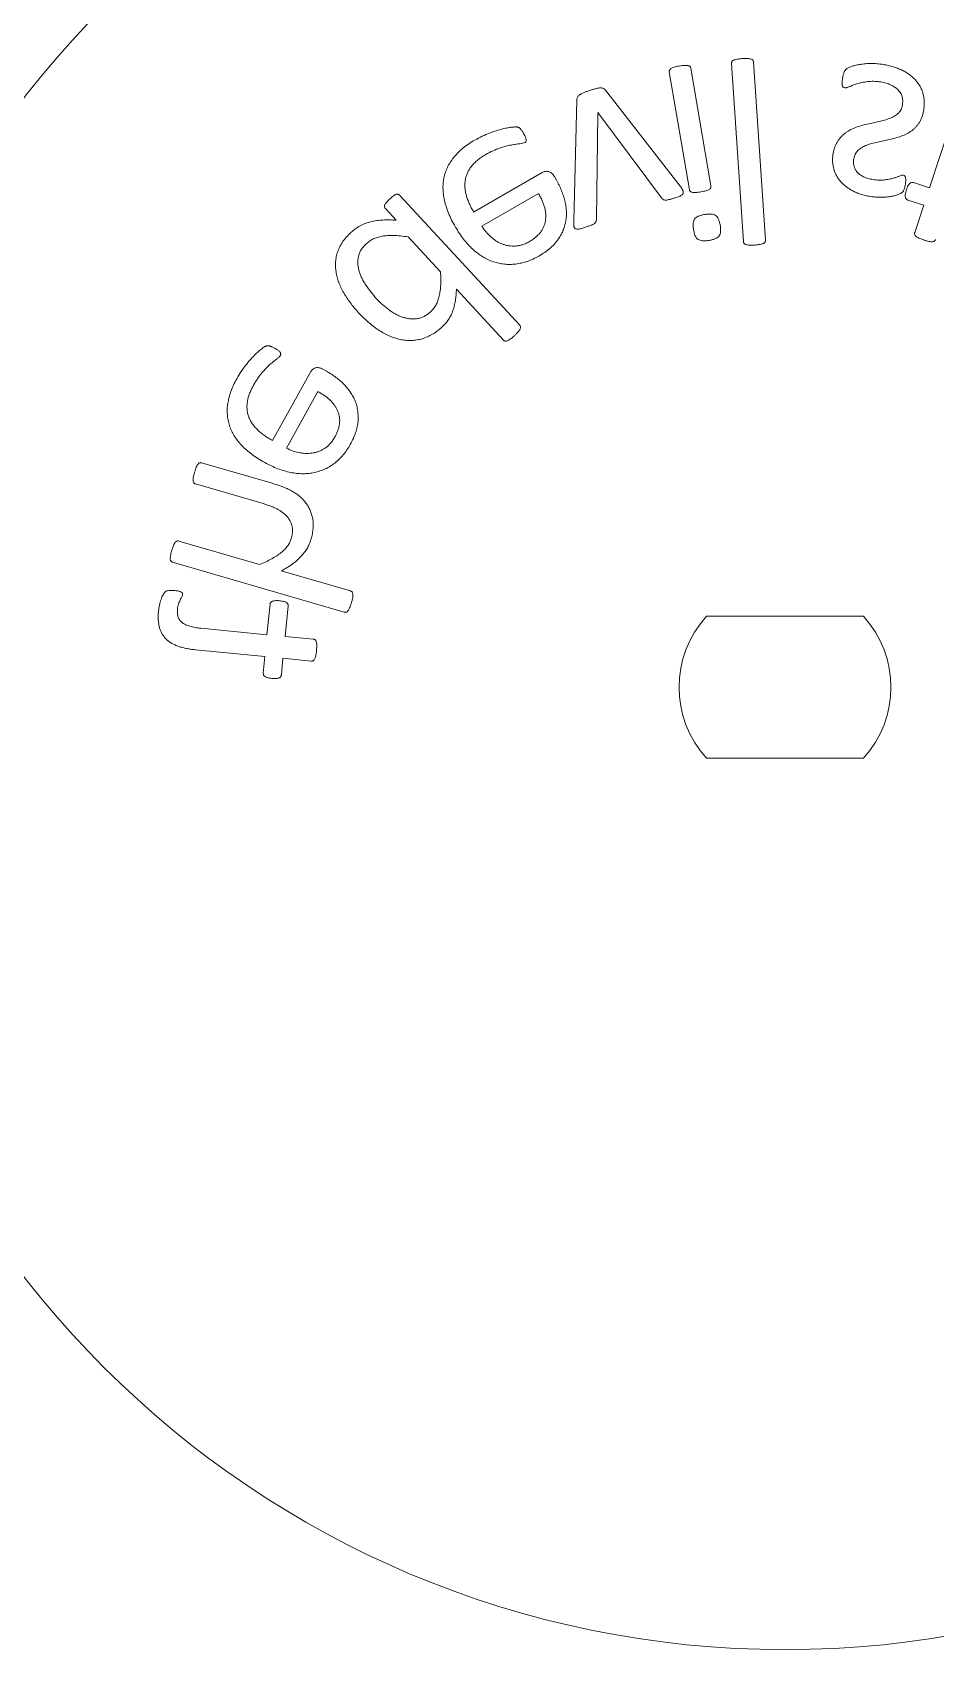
# Model space of a CAD drawing. Header units: inches. Extents: x 0 to 26.9, y 0 to 19.8.
# Drawn here: x 10.821 to 11.806, y 6.978 to 8.743 of the extents above; entities that cross this region are included whole.
import ezdxf

# ---------------------------------------------------------------- set-up
doc = ezdxf.new("R2010")
doc.units = ezdxf.units.IN
doc.header["$MEASUREMENT"] = 0

msp = doc.modelspace()

# ---------------------------------------------------------------- linework, layer by layer
at = {"color": 1, "linetype": 'Continuous', "lineweight": 15}
for p, q in [((11.5159, 8.6993), (11.5378, 8.5709)), ((11.5613, 8.575), (11.5394, 8.7034)), ((11.5838, 8.7086), (11.5968, 8.5143)), ((11.6208, 8.5159), (11.6078, 8.7102)), ((11.4151, 8.669), (11.4116, 8.5366)), ((11.5279, 8.5747), (11.4464, 8.6793)), ((11.4365, 8.5388), (11.438, 8.6532)), ((11.438, 8.6532), (11.438, 8.655)), ((11.438, 8.655), (11.4389, 8.6535)), ((11.4389, 8.6535), (11.5074, 8.5621)), ((11.8238, 8.6458), (11.7996, 8.5729)), ((11.3772, 8.5895), (11.3025, 8.5465)), ((11.3927, 8.5813), (11.3906, 8.5851)), ((11.7996, 8.5729), (11.7821, 8.5787)), ((11.3527, 8.4231), (11.2219, 8.5647)), ((11.3113, 8.5312), (11.3732, 8.5668)), ((11.776, 8.5596), (11.7933, 8.5539)), ((11.2062, 8.5503), (11.2179, 8.5376)), ((11.7933, 8.5539), (11.7835, 8.5242)), ((11.231, 8.5194), (11.2664, 8.4811)), ((11.2837, 8.4624), (11.335, 8.4068)), ((11.1245, 8.3719), (11.083, 8.2973)), ((11.1419, 8.3729), (11.1381, 8.375)), ((11.0984, 8.2888), (11.1327, 8.3506)), ((11.0826, 8.2506), (11.0058, 8.273)), ((10.9991, 8.2499), (11.0729, 8.2284)), ((11.0691, 8.1619), (10.981, 8.1875)), ((10.9742, 8.1644), (11.1614, 8.1099)), ((11.1681, 8.1331), (11.0926, 8.155)), ((11.0804, 8.1186), (11.0771, 8.0853)), ((11.0969, 8.0834), (11.1001, 8.1167)), ((11.0771, 8.0853), (11.0048, 8.0924)), ((11.1277, 8.0804), (11.0969, 8.0834)), ((10.999, 8.0689), (11.0748, 8.0616)), ((11.0748, 8.0616), (11.073, 8.0434)), ((11.0928, 8.0416), (11.0945, 8.0596)), ((11.0945, 8.0596), (11.1254, 8.0566))]:
    msp.add_line(p, q, dxfattribs=at)
at = {"color": 7, "linetype": 'Continuous', "lineweight": 15}
for p, q in [((11.5565, 8.1055), (11.7278, 8.1055)), ((11.5565, 7.9505), (11.7278, 7.9505))]:
    msp.add_line(p, q, dxfattribs=at)
msp.add_circle((11.6421, 8.028), 1.05, dxfattribs=at)
for start, end in [(137.856, 222.144), (317.856, 42.144)]:
    msp.add_arc((11.6421, 8.028), 0.1155, start, end, dxfattribs=at)
at = {"color": 1, "linetype": 'Continuous', "lineweight": 15}
for points, knots in [([(11.5268, 8.7058), (11.5258, 8.7056), (11.5239, 8.7052), (11.5213, 8.7046), (11.5193, 8.7039), (11.5178, 8.7031), (11.5167, 8.7023), (11.5161, 8.7014), (11.5158, 8.7004), (11.5159, 8.6997), (11.5159, 8.6993)], [0, 0, 0, 0, 0.227992, 0.413933, 0.565261, 0.684071, 0.778807, 0.851694, 0.922792, 1, 1, 1, 1]), ([(11.5394, 8.7034), (11.5393, 8.7037), (11.5392, 8.7044), (11.5386, 8.7053), (11.5376, 8.7059), (11.5363, 8.7063), (11.5347, 8.7066), (11.5325, 8.7065), (11.5299, 8.7063), (11.5279, 8.7059), (11.5268, 8.7058)], [0, 0, 0, 0, 0.076287, 0.145816, 0.222042, 0.313003, 0.430302, 0.5788, 0.767372, 1, 1, 1, 1]), ([(11.5954, 8.7139), (11.5944, 8.7138), (11.5924, 8.7136), (11.5898, 8.7132), (11.5877, 8.7128), (11.5861, 8.7122), (11.5849, 8.7115), (11.5842, 8.7106), (11.5838, 8.7097), (11.5838, 8.709), (11.5838, 8.7086)], [0, 0, 0, 0, 0.22723, 0.414412, 0.565251, 0.685811, 0.780527, 0.854417, 0.921777, 1, 1, 1, 1]), ([(11.6078, 8.7102), (11.6077, 8.7106), (11.6076, 8.7112), (11.6071, 8.7122), (11.6063, 8.7129), (11.605, 8.7134), (11.6034, 8.7139), (11.6012, 8.714), (11.5985, 8.714), (11.5965, 8.7139), (11.5954, 8.7139)], [0, 0, 0, 0, 0.0761587, 0.1443989, 0.2198276, 0.3099603, 0.4283895, 0.5749686, 0.765214, 1, 1, 1, 1]), ([(11.7492, 8.7075), (11.747, 8.7078), (11.7426, 8.7084), (11.736, 8.7086), (11.7299, 8.7084), (11.7244, 8.7077), (11.7196, 8.7068), (11.7155, 8.7057), (11.7122, 8.7045), (11.7097, 8.7033), (11.7078, 8.7017), (11.7065, 8.6993), (11.7055, 8.6963), (11.705, 8.6939), (11.7048, 8.6926)], [0, 0, 0, 0, 0.130322, 0.25572, 0.372858, 0.479527, 0.573779, 0.655437, 0.721579, 0.771601, 0.815054, 0.862956, 0.922171, 1, 1, 1, 1]), ([(11.7933, 8.6575), (11.7935, 8.6591), (11.7939, 8.6623), (11.794, 8.667), (11.7936, 8.6715), (11.7926, 8.6758), (11.7912, 8.6799), (11.7894, 8.6838), (11.787, 8.6873), (11.7843, 8.6907), (11.7811, 8.6938), (11.7776, 8.6966), (11.7737, 8.6992), (11.7694, 8.7014), (11.7648, 8.7035), (11.7598, 8.7051), (11.7547, 8.7065), (11.7511, 8.7072), (11.7492, 8.7075)], [0, 0, 0, 0, 0.065073, 0.127594, 0.187346, 0.24572, 0.303263, 0.359994, 0.416283, 0.473681, 0.532366, 0.592189, 0.653757, 0.718192, 0.785478, 0.854239, 0.926011, 1, 1, 1, 1]), ([(11.4464, 8.6793), (11.4461, 8.6797), (11.4454, 8.6804), (11.4442, 8.6814), (11.4427, 8.6819), (11.4408, 8.682), (11.4386, 8.6818), (11.4359, 8.6811), (11.4327, 8.6803), (11.4304, 8.6795), (11.4291, 8.6791)], [0, 0, 0, 0, 0.086313, 0.164069, 0.245772, 0.341116, 0.460845, 0.6052, 0.78437, 1, 1, 1, 1]), ([(11.7048, 8.6926), (11.7047, 8.6917), (11.7044, 8.6902), (11.7043, 8.688), (11.7043, 8.6862), (11.7045, 8.6848), (11.7048, 8.6837), (11.7055, 8.6828), (11.7063, 8.6823), (11.7069, 8.6822), (11.7072, 8.6821)], [0, 0, 0, 0, 0.218318, 0.398639, 0.54427, 0.662659, 0.75839, 0.841868, 0.920144, 1, 1, 1, 1]), ([(11.7072, 8.6821), (11.7075, 8.6821), (11.7082, 8.682), (11.7094, 8.6823), (11.7107, 8.6827), (11.713, 8.6835), (11.7162, 8.6849), (11.7208, 8.6864), (11.7261, 8.6879), (11.7311, 8.6887), (11.7354, 8.6891), (11.739, 8.6892), (11.7428, 8.6889), (11.7453, 8.6886), (11.7466, 8.6884)], [0, 0, 0, 0, 0.022231, 0.051292, 0.086442, 0.128843, 0.229313, 0.34792, 0.483754, 0.637637, 0.720552, 0.808786, 0.901236, 1, 1, 1, 1]), ([(11.7466, 8.6884), (11.7485, 8.688), (11.7522, 8.6873), (11.7572, 8.6854), (11.7616, 8.6831), (11.7652, 8.6802), (11.7681, 8.6768), (11.7699, 8.6727), (11.7707, 8.6681), (11.7703, 8.6649), (11.7701, 8.6632)], [0, 0, 0, 0, 0.14926, 0.286675, 0.412527, 0.530652, 0.642216, 0.753499, 0.870476, 1, 1, 1, 1]), ([(11.4291, 8.6791), (11.4278, 8.6787), (11.4255, 8.678), (11.4225, 8.6767), (11.42, 8.6755), (11.4182, 8.6744), (11.4167, 8.6732), (11.4158, 8.6719), (11.4152, 8.6705), (11.4152, 8.6695), (11.4151, 8.669)], [0, 0, 0, 0, 0.218642, 0.394836, 0.54009, 0.657635, 0.753972, 0.835488, 0.915474, 1, 1, 1, 1]), ([(11.7701, 8.6632), (11.77, 8.6623), (11.7696, 8.6606), (11.7687, 8.6583), (11.7674, 8.6562), (11.7653, 8.6538), (11.7619, 8.6512), (11.7572, 8.6489), (11.7518, 8.647), (11.746, 8.6455), (11.7398, 8.6443), (11.7334, 8.6429), (11.7269, 8.6413), (11.7206, 8.6394), (11.7144, 8.6369), (11.7097, 8.6342), (11.7063, 8.6315), (11.7038, 8.6293), (11.7017, 8.6267), (11.6996, 8.624), (11.6979, 8.6209), (11.6964, 8.6175), (11.6952, 8.6137), (11.6947, 8.611), (11.6944, 8.6096)], [0, 0, 0, 0, 0.026867, 0.051917, 0.075777, 0.099566, 0.148497, 0.201268, 0.257787, 0.318561, 0.382178, 0.447792, 0.514914, 0.581603, 0.647944, 0.712787, 0.745445, 0.777872, 0.811352, 0.845317, 0.880507, 0.917723, 0.957414, 1, 1, 1, 1]), ([(11.717, 8.6046), (11.7172, 8.6055), (11.7176, 8.6072), (11.7185, 8.6097), (11.7198, 8.6118), (11.722, 8.6142), (11.7253, 8.6168), (11.7301, 8.6192), (11.7355, 8.6211), (11.7415, 8.6225), (11.7478, 8.6239), (11.7543, 8.6252), (11.7608, 8.6268), (11.7672, 8.6286), (11.7734, 8.631), (11.7782, 8.6337), (11.7816, 8.6362), (11.784, 8.6384), (11.7862, 8.6409), (11.7882, 8.6435), (11.7899, 8.6465), (11.7914, 8.6499), (11.7925, 8.6535), (11.793, 8.6561), (11.7933, 8.6575)], [0, 0, 0, 0, 0.027704, 0.0531468, 0.0779238, 0.1016945, 0.1511829, 0.2042239, 0.2615709, 0.3236164, 0.3883648, 0.4546652, 0.5215027, 0.5889406, 0.6556028, 0.7203139, 0.752233, 0.7842568, 0.8170797, 0.8501983, 0.8845152, 0.9208435, 0.9592109, 1, 1, 1, 1]), ([(11.357, 8.6323), (11.3567, 8.6329), (11.3561, 8.6338), (11.3553, 8.6351), (11.3544, 8.6361), (11.3537, 8.6371), (11.3529, 8.6379), (11.3521, 8.6385), (11.3511, 8.6389), (11.3502, 8.6392), (11.3492, 8.6394), (11.348, 8.6393), (11.3465, 8.6393), (11.3437, 8.639), (11.3395, 8.6385), (11.3337, 8.6371), (11.327, 8.6352), (11.3196, 8.6326), (11.3117, 8.6293), (11.3065, 8.6265), (11.3038, 8.625)], [0, 0, 0, 0, 0.0307472, 0.055923, 0.0781928, 0.0985572, 0.1173522, 0.1342296, 0.1518353, 0.1704733, 0.1839133, 0.2032272, 0.2298073, 0.2628662, 0.3456418, 0.4465068, 0.5654172, 0.6996602, 0.8458683, 1, 1, 1, 1]), ([(11.3583, 8.6222), (11.3585, 8.6224), (11.359, 8.6228), (11.3596, 8.6236), (11.3599, 8.6245), (11.3599, 8.6256), (11.3595, 8.6269), (11.359, 8.6285), (11.3581, 8.6303), (11.3574, 8.6316), (11.357, 8.6323)], [0, 0, 0, 0, 0.08218, 0.166459, 0.252531, 0.342974, 0.459006, 0.605081, 0.786047, 1, 1, 1, 1]), ([(11.3038, 8.625), (11.3016, 8.6237), (11.2972, 8.621), (11.2912, 8.6166), (11.286, 8.612), (11.2814, 8.6071), (11.2776, 8.6019), (11.2744, 8.5966), (11.272, 8.5909), (11.2702, 8.5851), (11.2692, 8.5789), (11.2689, 8.5726), (11.2694, 8.566), (11.2706, 8.5593), (11.2725, 8.5522), (11.2751, 8.545), (11.2785, 8.5376), (11.2812, 8.5327), (11.2826, 8.5301)], [0, 0, 0, 0, 0.070515, 0.137291, 0.200123, 0.260072, 0.317387, 0.373161, 0.427783, 0.482363, 0.537759, 0.594403, 0.653271, 0.714863, 0.780044, 0.848777, 0.922077, 1, 1, 1, 1]), ([(11.3158, 8.6093), (11.3184, 8.6107), (11.3233, 8.6134), (11.3307, 8.6163), (11.3374, 8.6183), (11.3433, 8.6196), (11.3484, 8.6204), (11.3526, 8.621), (11.3559, 8.6213), (11.3576, 8.622), (11.3583, 8.6222)], [0, 0, 0, 0, 0.197945, 0.3748142, 0.5308249, 0.6671241, 0.7827857, 0.877553, 0.9494442, 1, 1, 1, 1]), ([(11.3025, 8.5465), (11.3016, 8.5481), (11.2999, 8.5511), (11.2977, 8.5557), (11.2959, 8.5602), (11.2945, 8.5646), (11.2935, 8.5689), (11.2929, 8.5732), (11.2929, 8.5773), (11.2933, 8.5814), (11.2942, 8.5854), (11.2957, 8.5892), (11.2976, 8.5929), (11.3001, 8.5965), (11.3031, 8.6), (11.3068, 8.6033), (11.311, 8.6064), (11.3141, 8.6083), (11.3158, 8.6093)], [0, 0, 0, 0, 0.0726293, 0.1414896, 0.2068079, 0.2692418, 0.3291663, 0.3866467, 0.4429457, 0.4981029, 0.553158, 0.608182, 0.6648886, 0.723486, 0.7853463, 0.8514821, 0.922657, 1, 1, 1, 1]), ([(11.6944, 8.6096), (11.6943, 8.6083), (11.6939, 8.6058), (11.6939, 8.602), (11.6942, 8.5982), (11.695, 8.5945), (11.6961, 8.5908), (11.6976, 8.5873), (11.6995, 8.5839), (11.7019, 8.5807), (11.7046, 8.5777), (11.7078, 8.5749), (11.7113, 8.5723), (11.7153, 8.5698), (11.7197, 8.5677), (11.7245, 8.5659), (11.7298, 8.5644), (11.7335, 8.5638), (11.7354, 8.5634)], [0, 0, 0, 0, 0.0553782, 0.109656, 0.1645291, 0.2196798, 0.2749111, 0.3295016, 0.3854322, 0.442543, 0.5010124, 0.5617653, 0.6256853, 0.692666, 0.7628579, 0.8375241, 0.916001, 1, 1, 1, 1]), ([(11.7381, 8.5819), (11.7363, 8.5823), (11.7327, 8.5829), (11.7279, 8.5848), (11.7238, 8.5871), (11.7207, 8.59), (11.7185, 8.5932), (11.7172, 8.5968), (11.7166, 8.6007), (11.7169, 8.6033), (11.717, 8.6046)], [0, 0, 0, 0, 0.164857, 0.311679, 0.442718, 0.560247, 0.670208, 0.777063, 0.887877, 1, 1, 1, 1]), ([(11.3737, 8.4985), (11.3758, 8.4998), (11.3799, 8.5023), (11.3855, 8.5065), (11.3902, 8.511), (11.3941, 8.5158), (11.3973, 8.5208), (11.3999, 8.5258), (11.4017, 8.5311), (11.403, 8.5364), (11.4037, 8.5419), (11.4037, 8.5474), (11.4032, 8.553), (11.4021, 8.5587), (11.4004, 8.5644), (11.3983, 8.5701), (11.3958, 8.5757), (11.3938, 8.5794), (11.3927, 8.5813)], [0, 0, 0, 0, 0.077513, 0.149597, 0.217024, 0.280395, 0.341199, 0.39982, 0.457029, 0.513845, 0.570265, 0.627662, 0.68592, 0.745753, 0.807349, 0.869857, 0.93419, 1, 1, 1, 1]), ([(11.3906, 8.5851), (11.3901, 8.5858), (11.3892, 8.5872), (11.3876, 8.5889), (11.3859, 8.5902), (11.3841, 8.5907), (11.3823, 8.591), (11.3805, 8.5908), (11.3788, 8.5904), (11.3777, 8.5898), (11.3772, 8.5895)], [0, 0, 0, 0, 0.165449, 0.3115916, 0.4362756, 0.5549059, 0.6697891, 0.7784082, 0.8891548, 1, 1, 1, 1]), ([(11.7354, 8.5634), (11.7372, 8.5632), (11.7407, 8.5627), (11.7459, 8.5625), (11.7509, 8.5627), (11.7555, 8.5631), (11.7596, 8.5638), (11.7631, 8.5647), (11.7658, 8.5658), (11.768, 8.5666), (11.7695, 8.5676), (11.7705, 8.5683), (11.7711, 8.5693), (11.7716, 8.5703), (11.772, 8.5715), (11.7725, 8.5729), (11.7729, 8.5747), (11.7732, 8.576), (11.7733, 8.5767)], [0, 0, 0, 0, 0.117201, 0.234884, 0.347466, 0.450179, 0.54259, 0.622678, 0.689279, 0.740027, 0.777366, 0.804427, 0.827154, 0.851229, 0.878957, 0.911466, 0.951727, 1, 1, 1, 1]), ([(11.7711, 8.5867), (11.7705, 8.5867), (11.7691, 8.5866), (11.7668, 8.5856), (11.7638, 8.5845), (11.76, 8.5833), (11.7555, 8.5822), (11.7503, 8.5814), (11.7444, 8.5811), (11.7403, 8.5816), (11.7381, 8.5819)], [0, 0, 0, 0, 0.0487272, 0.1234739, 0.2208022, 0.3390633, 0.4764682, 0.6327362, 0.8069271, 1, 1, 1, 1]), ([(11.7733, 8.5767), (11.7734, 8.5775), (11.7736, 8.5789), (11.7738, 8.5809), (11.7737, 8.5826), (11.7736, 8.584), (11.7732, 8.5851), (11.7726, 8.586), (11.7719, 8.5865), (11.7713, 8.5866), (11.7711, 8.5867)], [0, 0, 0, 0, 0.208415, 0.383042, 0.534041, 0.659752, 0.763781, 0.846181, 0.922898, 1, 1, 1, 1]), ([(11.7821, 8.5787), (11.7814, 8.5788), (11.7799, 8.579), (11.7782, 8.5778), (11.777, 8.5764), (11.7761, 8.5749), (11.7752, 8.573), (11.7747, 8.5715), (11.7744, 8.5708)], [0, 0, 0, 0, 0.168064, 0.36021, 0.481143, 0.626798, 0.797051, 1, 1, 1, 1]), ([(11.2111, 8.5609), (11.2105, 8.5603), (11.2093, 8.5591), (11.2077, 8.5574), (11.2065, 8.5559), (11.2057, 8.5545), (11.2052, 8.5533), (11.2052, 8.5522), (11.2055, 8.5511), (11.206, 8.5505), (11.2062, 8.5503)], [0, 0, 0, 0, 0.210734, 0.385192, 0.53369, 0.651899, 0.751295, 0.83416, 0.915763, 1, 1, 1, 1]), ([(11.2219, 8.5647), (11.2216, 8.565), (11.2211, 8.5654), (11.2201, 8.566), (11.219, 8.566), (11.2178, 8.5657), (11.2164, 8.5651), (11.2149, 8.564), (11.213, 8.5626), (11.2118, 8.5615), (11.2111, 8.5609)], [0, 0, 0, 0, 0.087672, 0.168422, 0.249955, 0.345621, 0.462764, 0.60817, 0.786192, 1, 1, 1, 1]), ([(11.3732, 8.5668), (11.3739, 8.5655), (11.3754, 8.5629), (11.3773, 8.5589), (11.3789, 8.555), (11.38, 8.5512), (11.3807, 8.5475), (11.3812, 8.5438), (11.3812, 8.5402), (11.3808, 8.5367), (11.3801, 8.5333), (11.3788, 8.5301), (11.3773, 8.5271), (11.3753, 8.5242), (11.3729, 8.5214), (11.3701, 8.5189), (11.3669, 8.5164), (11.3646, 8.515), (11.3634, 8.5143)], [0, 0, 0, 0, 0.075332, 0.147416, 0.215795, 0.280739, 0.342785, 0.402389, 0.461251, 0.518468, 0.575423, 0.631264, 0.687123, 0.744479, 0.80417, 0.865591, 0.930504, 1, 1, 1, 1]), ([(11.5074, 8.5621), (11.5077, 8.5617), (11.5082, 8.561), (11.5091, 8.5602), (11.5103, 8.5597), (11.5117, 8.5595), (11.5135, 8.5596), (11.5157, 8.56), (11.5184, 8.5608), (11.5204, 8.5614), (11.5215, 8.5618)], [0, 0, 0, 0, 0.084604, 0.163221, 0.240152, 0.331831, 0.441284, 0.586241, 0.767354, 1, 1, 1, 1]), ([(11.5215, 8.5618), (11.5225, 8.5621), (11.5243, 8.5627), (11.5266, 8.5635), (11.5285, 8.5643), (11.5298, 8.5652), (11.5306, 8.5662), (11.5311, 8.5672), (11.5312, 8.5683), (11.531, 8.5689), (11.5309, 8.5693)], [0, 0, 0, 0, 0.229104, 0.41659, 0.561166, 0.677055, 0.769966, 0.846281, 0.919264, 1, 1, 1, 1]), ([(11.5309, 8.5693), (11.5308, 8.5695), (11.5307, 8.5699), (11.5305, 8.5705), (11.5302, 8.5711), (11.5298, 8.5717), (11.5294, 8.5723), (11.529, 8.5731), (11.5284, 8.5739), (11.5281, 8.5744), (11.5279, 8.5747)], [0, 0, 0, 0, 0.1006265, 0.2012529, 0.3137567, 0.4251941, 0.5497849, 0.6886954, 0.8408956, 1, 1, 1, 1]), ([(11.5378, 8.5709), (11.5378, 8.5706), (11.538, 8.57), (11.5385, 8.5691), (11.5394, 8.5684), (11.5408, 8.568), (11.5425, 8.5678), (11.5446, 8.5678), (11.5473, 8.568), (11.5492, 8.5683), (11.5502, 8.5685)], [0, 0, 0, 0, 0.070951, 0.140482, 0.2166, 0.31527, 0.435188, 0.586328, 0.773946, 1, 1, 1, 1]), ([(11.5502, 8.5685), (11.5513, 8.5687), (11.5532, 8.569), (11.5558, 8.5697), (11.5578, 8.5704), (11.5594, 8.5711), (11.5604, 8.572), (11.5611, 8.5729), (11.5614, 8.574), (11.5613, 8.5746), (11.5613, 8.575)], [0, 0, 0, 0, 0.235318, 0.42287, 0.569991, 0.68744, 0.779626, 0.858707, 0.929254, 1, 1, 1, 1]), ([(11.7744, 8.5708), (11.7742, 8.57), (11.7737, 8.5685), (11.7733, 8.5663), (11.7731, 8.5645), (11.7731, 8.563), (11.7735, 8.5617), (11.7741, 8.5607), (11.775, 8.56), (11.7757, 8.5598), (11.776, 8.5596)], [0, 0, 0, 0, 0.203605, 0.375112, 0.51666, 0.635912, 0.735913, 0.823677, 0.909345, 1, 1, 1, 1]), ([(11.5543, 8.5438), (11.553, 8.5436), (11.5507, 8.5431), (11.5476, 8.542), (11.5451, 8.5407), (11.5434, 8.539), (11.5423, 8.5368), (11.5418, 8.5342), (11.5417, 8.5309), (11.5421, 8.5286), (11.5423, 8.5274)], [0, 0, 0, 0, 0.161012, 0.297479, 0.408769, 0.504334, 0.598317, 0.709477, 0.841867, 1, 1, 1, 1]), ([(11.5714, 8.532), (11.5711, 8.5333), (11.5707, 8.5356), (11.5696, 8.5387), (11.5682, 8.5411), (11.5664, 8.5429), (11.5641, 8.5439), (11.5613, 8.5444), (11.558, 8.5443), (11.5556, 8.544), (11.5543, 8.5438)], [0, 0, 0, 0, 0.157409, 0.290997, 0.400617, 0.494938, 0.590642, 0.704002, 0.837959, 1, 1, 1, 1]), ([(11.1684, 8.524), (11.1668, 8.5224), (11.1636, 8.5193), (11.1596, 8.5141), (11.1564, 8.5089), (11.1542, 8.5034), (11.1526, 8.4979), (11.1518, 8.4923), (11.1517, 8.4867), (11.1523, 8.4811), (11.1535, 8.4754), (11.1553, 8.4697), (11.1577, 8.4641), (11.1608, 8.4584), (11.1642, 8.4528), (11.1681, 8.4473), (11.1723, 8.4419), (11.1754, 8.4384), (11.177, 8.4367)], [0, 0, 0, 0, 0.069587, 0.135032, 0.196332, 0.255177, 0.312598, 0.36866, 0.424696, 0.48161, 0.539526, 0.599453, 0.661149, 0.725887, 0.792602, 0.860079, 0.929144, 1, 1, 1, 1]), ([(11.2179, 8.5376), (11.2155, 8.5377), (11.2106, 8.538), (11.2036, 8.5379), (11.1969, 8.5372), (11.1905, 8.5361), (11.1844, 8.5342), (11.1787, 8.5316), (11.1733, 8.5282), (11.1701, 8.5254), (11.1684, 8.524)], [0, 0, 0, 0, 0.140073, 0.273399, 0.400015, 0.522459, 0.64082, 0.759261, 0.877949, 1, 1, 1, 1]), ([(11.2826, 8.5301), (11.284, 8.5278), (11.2867, 8.5231), (11.2914, 8.5168), (11.2962, 8.511), (11.3014, 8.5059), (11.3068, 8.5014), (11.3123, 8.4977), (11.318, 8.4946), (11.3239, 8.4922), (11.3299, 8.4906), (11.336, 8.4895), (11.3422, 8.4893), (11.3485, 8.4896), (11.3549, 8.4908), (11.3612, 8.4926), (11.3675, 8.4951), (11.3716, 8.4974), (11.3737, 8.4985)], [0, 0, 0, 0, 0.075908, 0.148145, 0.217071, 0.283639, 0.347419, 0.408476, 0.46783, 0.525772, 0.582556, 0.639118, 0.69572, 0.753633, 0.812573, 0.872701, 0.935273, 1, 1, 1, 1]), ([(11.3634, 8.5143), (11.3621, 8.5136), (11.3596, 8.5123), (11.3558, 8.5108), (11.352, 8.5098), (11.3482, 8.5093), (11.3444, 8.5093), (11.3408, 8.5096), (11.3373, 8.5103), (11.3339, 8.5115), (11.3306, 8.5129), (11.3274, 8.5147), (11.3243, 8.5168), (11.3204, 8.52), (11.3158, 8.5247), (11.3128, 8.529), (11.3113, 8.5312)], [0, 0, 0, 0, 0.071404, 0.138153, 0.202488, 0.264413, 0.325132, 0.384786, 0.442773, 0.501146, 0.560107, 0.619355, 0.680157, 0.743002, 0.871173, 1, 1, 1, 1]), ([(11.4116, 8.5366), (11.4116, 8.536), (11.4116, 8.5349), (11.4117, 8.5335), (11.4117, 8.5323), (11.4118, 8.5314), (11.4119, 8.5308), (11.412, 8.5304), (11.4121, 8.5303)], [0, 0, 0, 0, 0.267568, 0.502965, 0.689403, 0.823316, 0.920529, 1, 1, 1, 1]), ([(11.4121, 8.5303), (11.4122, 8.5299), (11.4125, 8.5293), (11.4133, 8.5285), (11.4143, 8.5279), (11.4157, 8.5278), (11.4174, 8.5279), (11.4194, 8.5283), (11.4219, 8.5291), (11.4237, 8.5297), (11.4246, 8.53)], [0, 0, 0, 0, 0.0783771, 0.1532522, 0.2321776, 0.3284934, 0.4469826, 0.5966049, 0.7777765, 1, 1, 1, 1]), ([(11.4246, 8.53), (11.4258, 8.5304), (11.428, 8.5311), (11.4308, 8.5322), (11.4329, 8.5332), (11.4345, 8.5341), (11.4354, 8.5352), (11.4361, 8.5363), (11.4363, 8.5375), (11.4364, 8.5383), (11.4365, 8.5388)], [0, 0, 0, 0, 0.241642, 0.430242, 0.571028, 0.68262, 0.768458, 0.840229, 0.91542, 1, 1, 1, 1]), ([(11.5423, 8.5274), (11.5425, 8.5261), (11.5429, 8.5238), (11.544, 8.5206), (11.5454, 8.5182), (11.5472, 8.5165), (11.5495, 8.5155), (11.5523, 8.515), (11.5557, 8.5151), (11.5581, 8.5154), (11.5594, 8.5156)], [0, 0, 0, 0, 0.159122, 0.290755, 0.401929, 0.496908, 0.591252, 0.704443, 0.838201, 1, 1, 1, 1]), ([(11.5594, 8.5156), (11.5606, 8.5158), (11.563, 8.5163), (11.5661, 8.5173), (11.5685, 8.5187), (11.5703, 8.5203), (11.5714, 8.5225), (11.5719, 8.5252), (11.5719, 8.5285), (11.5716, 8.5308), (11.5714, 8.532)], [0, 0, 0, 0, 0.160677, 0.296848, 0.409997, 0.504603, 0.59839, 0.708403, 0.842196, 1, 1, 1, 1]), ([(11.7835, 8.5242), (11.7834, 8.5239), (11.7832, 8.5232), (11.7833, 8.5222), (11.7839, 8.5211), (11.7847, 8.52), (11.7862, 8.5191), (11.7881, 8.518), (11.7906, 8.517), (11.7924, 8.5164), (11.7934, 8.516)], [0, 0, 0, 0, 0.067953, 0.14114, 0.217296, 0.314589, 0.436147, 0.586167, 0.774115, 1, 1, 1, 1]), ([(11.1969, 8.4516), (11.1947, 8.454), (11.1905, 8.4589), (11.1858, 8.4654), (11.1825, 8.4706), (11.1804, 8.4746), (11.1787, 8.4786), (11.1774, 8.4826), (11.1766, 8.4865), (11.1761, 8.4904), (11.1762, 8.4942), (11.1768, 8.498), (11.1779, 8.5018), (11.1797, 8.5053), (11.1822, 8.5088), (11.1842, 8.5108), (11.1853, 8.5119)], [0, 0, 0, 0, 0.1414243, 0.2801956, 0.3476999, 0.4125599, 0.4751767, 0.5354184, 0.593548, 0.6501799, 0.7058938, 0.7610226, 0.8166804, 0.874134, 0.9346958, 1, 1, 1, 1]), ([(11.1853, 8.5119), (11.1865, 8.5129), (11.1889, 8.5149), (11.193, 8.5173), (11.1976, 8.519), (11.2028, 8.5203), (11.2087, 8.5209), (11.2153, 8.521), (11.2229, 8.5205), (11.2282, 8.5198), (11.231, 8.5194)], [0, 0, 0, 0, 0.098458, 0.195111, 0.294705, 0.404303, 0.52686, 0.664891, 0.82204, 1, 1, 1, 1]), ([(11.5968, 8.5143), (11.5969, 8.5139), (11.5969, 8.5132), (11.5975, 8.5122), (11.5983, 8.5114), (11.5996, 8.5109), (11.6013, 8.5105), (11.6034, 8.5103), (11.6061, 8.5103), (11.608, 8.5104), (11.6091, 8.5105)], [0, 0, 0, 0, 0.078519, 0.152005, 0.227448, 0.321192, 0.440573, 0.589882, 0.775956, 1, 1, 1, 1]), ([(11.6091, 8.5105), (11.6102, 8.5105), (11.6122, 8.5107), (11.6148, 8.5111), (11.6169, 8.5116), (11.6185, 8.5121), (11.6196, 8.5129), (11.6204, 8.5138), (11.6208, 8.5148), (11.6208, 8.5156), (11.6208, 8.5159)], [0, 0, 0, 0, 0.2323003, 0.4191198, 0.5645178, 0.6792428, 0.7708743, 0.8476866, 0.9231877, 1, 1, 1, 1]), ([(11.7934, 8.516), (11.7945, 8.5157), (11.7963, 8.5151), (11.7989, 8.5144), (11.8011, 8.5141), (11.8028, 8.5141), (11.8042, 8.5144), (11.8053, 8.5149), (11.806, 8.5157), (11.8062, 8.5164), (11.8063, 8.5167)], [0, 0, 0, 0, 0.230542, 0.417617, 0.566572, 0.685159, 0.779658, 0.859516, 0.932363, 1, 1, 1, 1]), ([(11.2664, 8.4811), (11.2665, 8.4786), (11.2668, 8.4739), (11.2666, 8.4671), (11.2661, 8.4608), (11.2651, 8.4551), (11.2637, 8.4499), (11.2616, 8.4452), (11.2589, 8.441), (11.2566, 8.4387), (11.2554, 8.4375)], [0, 0, 0, 0, 0.159676, 0.3063502, 0.4407416, 0.5645087, 0.6799297, 0.7892821, 0.8950569, 1, 1, 1, 1]), ([(11.2679, 8.421), (11.2693, 8.4223), (11.2719, 8.4249), (11.2752, 8.4293), (11.2779, 8.4339), (11.28, 8.4389), (11.2815, 8.4442), (11.2827, 8.4499), (11.2834, 8.456), (11.2836, 8.4602), (11.2837, 8.4624)], [0, 0, 0, 0, 0.122793, 0.241787, 0.359271, 0.476697, 0.596409, 0.722983, 0.857274, 1, 1, 1, 1]), ([(11.177, 8.4367), (11.1789, 8.4347), (11.1825, 8.4308), (11.1883, 8.4256), (11.1942, 8.4209), (11.2001, 8.4169), (11.206, 8.4134), (11.2119, 8.4107), (11.2178, 8.4085), (11.2237, 8.4071), (11.2295, 8.4063), (11.2353, 8.4063), (11.241, 8.4069), (11.2467, 8.4082), (11.2522, 8.4103), (11.2577, 8.4131), (11.263, 8.4167), (11.2662, 8.4196), (11.2679, 8.421)], [0, 0, 0, 0, 0.078451, 0.15297, 0.224685, 0.293337, 0.358741, 0.42096, 0.480879, 0.538599, 0.594848, 0.649939, 0.704619, 0.760135, 0.816679, 0.874912, 0.935742, 1, 1, 1, 1]), ([(11.2554, 8.4375), (11.2543, 8.4366), (11.2522, 8.4347), (11.2486, 8.4326), (11.2449, 8.431), (11.2411, 8.4301), (11.2373, 8.4298), (11.2334, 8.4299), (11.2296, 8.4305), (11.2257, 8.4315), (11.2219, 8.433), (11.218, 8.4347), (11.2143, 8.4369), (11.2093, 8.4403), (11.2033, 8.445), (11.199, 8.4494), (11.1969, 8.4516)], [0, 0, 0, 0, 0.0647233, 0.1261715, 0.1845611, 0.2416349, 0.2987624, 0.3558075, 0.4135305, 0.4727731, 0.5339542, 0.5961213, 0.6605306, 0.7272878, 0.8632474, 1, 1, 1, 1]), ([(11.3469, 8.4115), (11.3477, 8.4122), (11.3491, 8.4136), (11.3509, 8.4156), (11.3522, 8.4173), (11.3531, 8.4187), (11.3535, 8.42), (11.3536, 8.4212), (11.3533, 8.4223), (11.3529, 8.4229), (11.3527, 8.4231)], [0, 0, 0, 0, 0.23025, 0.416705, 0.56253, 0.680689, 0.771283, 0.85333, 0.928331, 1, 1, 1, 1]), ([(11.0855, 8.3979), (11.0849, 8.3982), (11.084, 8.3987), (11.0826, 8.3994), (11.0814, 8.3998), (11.0803, 8.4003), (11.0792, 8.4005), (11.0782, 8.4006), (11.0771, 8.4005), (11.0762, 8.4003), (11.0753, 8.3999), (11.0743, 8.3993), (11.073, 8.3985), (11.0707, 8.3968), (11.0674, 8.3942), (11.0632, 8.3901), (11.0585, 8.385), (11.0536, 8.379), (11.0485, 8.3723), (11.0456, 8.3672), (11.0441, 8.3646)], [0, 0, 0, 0, 0.030773, 0.056372, 0.078523, 0.098016, 0.116297, 0.134171, 0.151675, 0.170354, 0.183828, 0.203026, 0.229607, 0.262907, 0.346247, 0.447325, 0.565898, 0.699688, 0.846123, 1, 1, 1, 1]), ([(11.335, 8.4068), (11.3353, 8.4066), (11.3358, 8.4061), (11.3367, 8.4057), (11.3379, 8.4056), (11.3393, 8.406), (11.3408, 8.4068), (11.3426, 8.4079), (11.3447, 8.4095), (11.3461, 8.4108), (11.3469, 8.4115)], [0, 0, 0, 0, 0.072383, 0.144179, 0.22392, 0.321918, 0.442898, 0.591954, 0.772279, 1, 1, 1, 1]), ([(11.0623, 8.3573), (11.063, 8.3587), (11.0645, 8.3612), (11.0668, 8.3648), (11.0691, 8.368), (11.0723, 8.3719), (11.0761, 8.376), (11.0804, 8.3802), (11.0843, 8.3835), (11.0875, 8.3861), (11.0902, 8.388), (11.0912, 8.3894), (11.0917, 8.39)], [0, 0, 0, 0, 0.10221, 0.197899, 0.289081, 0.375487, 0.531889, 0.66805, 0.783007, 0.877927, 0.94957, 1, 1, 1, 1]), ([(11.0917, 8.39), (11.0918, 8.3903), (11.0921, 8.3909), (11.0921, 8.3919), (11.0919, 8.3928), (11.0914, 8.3938), (11.0904, 8.3947), (11.0891, 8.3957), (11.0874, 8.3968), (11.0862, 8.3976), (11.0855, 8.3979)], [0, 0, 0, 0, 0.085391, 0.170783, 0.255914, 0.348294, 0.462185, 0.609385, 0.786669, 1, 1, 1, 1]), ([(11.0441, 8.3646), (11.0429, 8.3623), (11.0405, 8.3579), (11.0378, 8.351), (11.0356, 8.3444), (11.0343, 8.3379), (11.0336, 8.3316), (11.0338, 8.3254), (11.0345, 8.3194), (11.0361, 8.3135), (11.0383, 8.3078), (11.0413, 8.3023), (11.045, 8.297), (11.0495, 8.2918), (11.0547, 8.2868), (11.0606, 8.2821), (11.0673, 8.2774), (11.0721, 8.2747), (11.0746, 8.2732)], [0, 0, 0, 0, 0.07071, 0.137377, 0.200089, 0.260129, 0.317563, 0.373179, 0.428151, 0.482594, 0.537912, 0.594353, 0.653094, 0.714837, 0.780112, 0.848899, 0.922145, 1, 1, 1, 1]), ([(11.1381, 8.375), (11.1373, 8.3754), (11.1359, 8.3761), (11.1336, 8.3767), (11.1316, 8.3769), (11.1291, 8.3764), (11.1265, 8.3748), (11.1251, 8.3729), (11.1245, 8.3719)], [0, 0, 0, 0, 0.16577, 0.31061, 0.437821, 0.55696, 0.7808, 1, 1, 1, 1]), ([(11.168, 8.2929), (11.1691, 8.2951), (11.1714, 8.2993), (11.1738, 8.3058), (11.1756, 8.312), (11.1765, 8.3181), (11.1766, 8.3239), (11.1762, 8.3295), (11.1751, 8.3349), (11.1735, 8.3401), (11.1712, 8.345), (11.1684, 8.3497), (11.1651, 8.3542), (11.1613, 8.3585), (11.157, 8.3625), (11.1523, 8.3662), (11.1473, 8.3697), (11.1437, 8.3718), (11.1419, 8.3729)], [0, 0, 0, 0, 0.077552, 0.149759, 0.217153, 0.280888, 0.34147, 0.400008, 0.457001, 0.513809, 0.57074, 0.62762, 0.686011, 0.746035, 0.807665, 0.870323, 0.934204, 1, 1, 1, 1]), ([(11.083, 8.2973), (11.0815, 8.2982), (11.0785, 8.2999), (11.0744, 8.3027), (11.0705, 8.3056), (11.0671, 8.3086), (11.064, 8.3117), (11.0614, 8.315), (11.0592, 8.3185), (11.0574, 8.3222), (11.0562, 8.326), (11.0554, 8.33), (11.0552, 8.3342), (11.0555, 8.3385), (11.0563, 8.343), (11.0577, 8.3476), (11.0597, 8.3525), (11.0614, 8.3557), (11.0623, 8.3573)], [0, 0, 0, 0, 0.072308, 0.140968, 0.206716, 0.269056, 0.328897, 0.386436, 0.442491, 0.497749, 0.552418, 0.608084, 0.664594, 0.723378, 0.784781, 0.85128, 0.922687, 1, 1, 1, 1]), ([(11.1327, 8.3506), (11.134, 8.3498), (11.1366, 8.3484), (11.1402, 8.346), (11.1436, 8.3436), (11.1464, 8.3409), (11.149, 8.3381), (11.1512, 8.3352), (11.153, 8.3322), (11.1545, 8.329), (11.1556, 8.3258), (11.1562, 8.3224), (11.1565, 8.319), (11.1562, 8.3155), (11.1556, 8.312), (11.1545, 8.3084), (11.1531, 8.3047), (11.1518, 8.3023), (11.1512, 8.3011)], [0, 0, 0, 0, 0.075719, 0.147917, 0.215931, 0.281047, 0.342793, 0.403031, 0.460873, 0.518429, 0.575047, 0.630862, 0.687386, 0.744648, 0.803814, 0.866004, 0.930827, 1, 1, 1, 1]), ([(11.1512, 8.3011), (11.1504, 8.2999), (11.149, 8.2975), (11.1465, 8.2942), (11.1438, 8.2914), (11.1408, 8.2891), (11.1377, 8.2872), (11.1344, 8.2856), (11.1311, 8.2844), (11.1276, 8.2836), (11.1241, 8.2832), (11.1205, 8.283), (11.1168, 8.2832), (11.1118, 8.284), (11.1055, 8.2855), (11.1008, 8.2877), (11.0984, 8.2888)], [0, 0, 0, 0, 0.0713429, 0.1382735, 0.2027023, 0.2642815, 0.3248141, 0.3842689, 0.442665, 0.5005422, 0.5591853, 0.6191624, 0.6800126, 0.7426573, 0.8705985, 1, 1, 1, 1]), ([(11.0746, 8.2732), (11.077, 8.272), (11.0817, 8.2695), (11.0889, 8.2664), (11.096, 8.2641), (11.1029, 8.2623), (11.1097, 8.2613), (11.1163, 8.2609), (11.1228, 8.2612), (11.1289, 8.2622), (11.1349, 8.2639), (11.1406, 8.2661), (11.146, 8.269), (11.1512, 8.2726), (11.1559, 8.2768), (11.1604, 8.2815), (11.1645, 8.2869), (11.1668, 8.2909), (11.168, 8.2929)], [0, 0, 0, 0, 0.0759972, 0.1480472, 0.2172682, 0.2836721, 0.3474263, 0.40851, 0.4678905, 0.5255536, 0.5826952, 0.6391282, 0.6960092, 0.7536169, 0.8122806, 0.872665, 0.9347751, 1, 1, 1, 1]), ([(10.9981, 8.2627), (10.9978, 8.2616), (10.9973, 8.2597), (10.9967, 8.2571), (10.9965, 8.2549), (10.9965, 8.2533), (10.9968, 8.252), (10.9973, 8.2509), (10.9981, 8.2502), (10.9987, 8.25), (10.9991, 8.2499)], [0, 0, 0, 0, 0.235234, 0.423539, 0.57287, 0.686533, 0.778857, 0.852278, 0.923145, 1, 1, 1, 1]), ([(11.0058, 8.273), (11.0054, 8.273), (11.0048, 8.2731), (11.0037, 8.273), (11.0027, 8.2724), (11.0018, 8.2715), (11.0008, 8.27), (10.9999, 8.2681), (10.999, 8.2656), (10.9985, 8.2637), (10.9981, 8.2627)], [0, 0, 0, 0, 0.078135, 0.147617, 0.224418, 0.315847, 0.432346, 0.583638, 0.771787, 1, 1, 1, 1]), ([(11.1251, 8.1893), (11.1256, 8.1914), (11.1267, 8.1953), (11.1275, 8.2011), (11.1276, 8.2066), (11.1271, 8.2117), (11.1259, 8.2165), (11.1243, 8.2211), (11.1222, 8.2252), (11.1196, 8.2291), (11.1166, 8.2327), (11.1132, 8.236), (11.1093, 8.239), (11.105, 8.2417), (11.1002, 8.2442), (11.0949, 8.2465), (11.0889, 8.2487), (11.0847, 8.25), (11.0826, 8.2506)], [0, 0, 0, 0, 0.073673, 0.14264, 0.206341, 0.266718, 0.324259, 0.380062, 0.434663, 0.488951, 0.543456, 0.598561, 0.655433, 0.71456, 0.77747, 0.845514, 0.919953, 1, 1, 1, 1]), ([(11.0729, 8.2284), (11.0746, 8.2278), (11.0779, 8.2269), (11.0824, 8.2252), (11.0863, 8.2235), (11.0907, 8.2212), (11.0953, 8.218), (11.0991, 8.2143), (11.1015, 8.2111), (11.1028, 8.2085), (11.1039, 8.2058), (11.1046, 8.203), (11.105, 8.2), (11.1049, 8.1968), (11.1045, 8.1936), (11.1039, 8.1915), (11.1036, 8.1904)], [0, 0, 0, 0, 0.096415, 0.183062, 0.260149, 0.327908, 0.449137, 0.56029, 0.613631, 0.666112, 0.717824, 0.770535, 0.824611, 0.881064, 0.938376, 1, 1, 1, 1]), ([(10.981, 8.1875), (10.9806, 8.1876), (10.9799, 8.1877), (10.9788, 8.1876), (10.9779, 8.187), (10.9769, 8.186), (10.976, 8.1846), (10.9751, 8.1826), (10.9741, 8.1801), (10.9736, 8.1782), (10.9732, 8.1771)], [0, 0, 0, 0, 0.07715, 0.145755, 0.221588, 0.311864, 0.429919, 0.579303, 0.768037, 1, 1, 1, 1]), ([(11.1036, 8.1904), (11.1031, 8.189), (11.1022, 8.186), (11.0996, 8.182), (11.0964, 8.1782), (11.0924, 8.1747), (11.0876, 8.1713), (11.0821, 8.168), (11.0759, 8.1648), (11.0714, 8.1629), (11.0691, 8.1619)], [0, 0, 0, 0, 0.097955, 0.199543, 0.305765, 0.420839, 0.546293, 0.684649, 0.835369, 1, 1, 1, 1]), ([(11.0926, 8.155), (11.0948, 8.1562), (11.0989, 8.1584), (11.1046, 8.1622), (11.1096, 8.1662), (11.114, 8.1704), (11.1178, 8.1748), (11.1209, 8.1794), (11.1234, 8.1842), (11.1245, 8.1876), (11.1251, 8.1893)], [0, 0, 0, 0, 0.149351, 0.290054, 0.421439, 0.546537, 0.664803, 0.778465, 0.889942, 1, 1, 1, 1]), ([(10.9732, 8.1771), (10.9729, 8.1761), (10.9724, 8.1742), (10.9719, 8.1716), (10.9716, 8.1695), (10.9716, 8.1677), (10.9719, 8.1664), (10.9724, 8.1654), (10.9732, 8.1647), (10.9739, 8.1645), (10.9742, 8.1644)], [0, 0, 0, 0, 0.227572, 0.414632, 0.565244, 0.686671, 0.781926, 0.854507, 0.922486, 1, 1, 1, 1]), ([(10.9767, 8.1335), (10.9754, 8.1336), (10.9732, 8.1338), (10.9702, 8.1337), (10.9679, 8.1332), (10.9661, 8.1323), (10.9649, 8.1307), (10.9636, 8.1289), (10.9625, 8.1265), (10.9615, 8.1238), (10.9606, 8.1208), (10.9598, 8.1177), (10.9592, 8.1144), (10.9589, 8.1122), (10.9588, 8.1111)], [0, 0, 0, 0, 0.11285, 0.200114, 0.266796, 0.32078, 0.376093, 0.444099, 0.523891, 0.609868, 0.702822, 0.800614, 0.900849, 1, 1, 1, 1]), ([(10.9851, 8.1294), (10.9851, 8.1296), (10.9851, 8.1301), (10.985, 8.1308), (10.9844, 8.1314), (10.9836, 8.132), (10.9824, 8.1324), (10.9809, 8.1329), (10.9789, 8.1333), (10.9775, 8.1334), (10.9767, 8.1335)], [0, 0, 0, 0, 0.064841, 0.133978, 0.207873, 0.303301, 0.4221, 0.57754, 0.769671, 1, 1, 1, 1]), ([(10.9795, 8.1132), (10.9796, 8.1142), (10.9799, 8.1162), (10.9806, 8.119), (10.9816, 8.1213), (10.9825, 8.1234), (10.9833, 8.1252), (10.9842, 8.1267), (10.9849, 8.1281), (10.9851, 8.129), (10.9851, 8.1294)], [0, 0, 0, 0, 0.1824543, 0.3476378, 0.49452, 0.6271645, 0.7433923, 0.8428425, 0.9275837, 1, 1, 1, 1]), ([(11.0906, 8.1224), (11.0898, 8.1225), (11.0883, 8.1226), (11.0863, 8.1225), (11.0845, 8.1223), (11.0827, 8.1218), (11.081, 8.1207), (11.0806, 8.1193), (11.0804, 8.1186)], [0, 0, 0, 0, 0.201918, 0.37462, 0.518313, 0.63996, 0.832299, 1, 1, 1, 1]), ([(11.1001, 8.1167), (11.1001, 8.1171), (11.1002, 8.1178), (11.0999, 8.1188), (11.0992, 8.1197), (11.0982, 8.1205), (11.0968, 8.1212), (11.0951, 8.1217), (11.093, 8.1221), (11.0915, 8.1223), (11.0906, 8.1224)], [0, 0, 0, 0, 0.089014, 0.171783, 0.255722, 0.358822, 0.478247, 0.622455, 0.793534, 1, 1, 1, 1]), ([(11.1614, 8.1099), (11.1617, 8.1098), (11.1624, 8.1097), (11.1635, 8.1098), (11.1646, 8.1103), (11.1655, 8.1114), (11.1665, 8.1128), (11.1673, 8.1148), (11.1683, 8.1172), (11.1689, 8.1191), (11.1692, 8.1201)], [0, 0, 0, 0, 0.078802, 0.149817, 0.224673, 0.320995, 0.439237, 0.588857, 0.774309, 1, 1, 1, 1]), ([(11.1692, 8.1201), (11.1695, 8.1212), (11.17, 8.1231), (11.1706, 8.1258), (11.1708, 8.1279), (11.1708, 8.1296), (11.1705, 8.1309), (11.17, 8.132), (11.1691, 8.1327), (11.1684, 8.1329), (11.1681, 8.1331)], [0, 0, 0, 0, 0.230559, 0.418513, 0.566702, 0.683681, 0.773144, 0.851291, 0.924151, 1, 1, 1, 1]), ([(10.9588, 8.1111), (10.9586, 8.1095), (10.9584, 8.1063), (10.9585, 8.1018), (10.9589, 8.0975), (10.9597, 8.0936), (10.9609, 8.09), (10.9624, 8.0867), (10.9644, 8.0837), (10.9666, 8.0809), (10.9694, 8.0785), (10.9724, 8.0763), (10.9759, 8.0745), (10.9798, 8.0729), (10.984, 8.0715), (10.9887, 8.0704), (10.9937, 8.0695), (10.9972, 8.0691), (10.999, 8.0689)], [0, 0, 0, 0, 0.072299, 0.1403123, 0.2024534, 0.2615142, 0.3173836, 0.3719032, 0.4248379, 0.4775984, 0.5312551, 0.5868012, 0.6448977, 0.7062565, 0.7726032, 0.8430293, 0.919178, 1, 1, 1, 1]), ([(11.0048, 8.0924), (11.0027, 8.0926), (10.9988, 8.0931), (10.9933, 8.0944), (10.9887, 8.096), (10.985, 8.0981), (10.982, 8.1009), (10.9801, 8.1044), (10.9793, 8.1086), (10.9794, 8.1116), (10.9795, 8.1132)], [0, 0, 0, 0, 0.169245, 0.31651, 0.445786, 0.558853, 0.660255, 0.762262, 0.873515, 1, 1, 1, 1]), ([(11.1254, 8.0566), (11.1257, 8.0566), (11.1264, 8.0566), (11.1274, 8.0569), (11.1283, 8.0576), (11.1291, 8.0587), (11.1298, 8.0603), (11.1304, 8.0624), (11.1308, 8.065), (11.131, 8.0669), (11.1311, 8.068)], [0, 0, 0, 0, 0.072247, 0.142309, 0.218305, 0.31715, 0.437016, 0.58792, 0.772114, 1, 1, 1, 1]), ([(11.1311, 8.068), (11.1312, 8.0691), (11.1314, 8.071), (11.1314, 8.0737), (11.1313, 8.0759), (11.131, 8.0776), (11.1303, 8.0788), (11.1296, 8.0797), (11.1287, 8.0802), (11.128, 8.0804), (11.1277, 8.0804)], [0, 0, 0, 0, 0.232472, 0.420755, 0.568883, 0.685782, 0.778765, 0.85896, 0.930069, 1, 1, 1, 1]), ([(11.073, 8.0434), (11.0731, 8.0427), (11.0732, 8.0412), (11.0747, 8.0398), (11.0763, 8.0389), (11.078, 8.0384), (11.0801, 8.0379), (11.0815, 8.0378), (11.0824, 8.0377)], [0, 0, 0, 0, 0.169798, 0.359133, 0.479993, 0.627993, 0.799474, 1, 1, 1, 1]), ([(11.0824, 8.0377), (11.0832, 8.0376), (11.0848, 8.0375), (11.0869, 8.0375), (11.0887, 8.0378), (11.0902, 8.0382), (11.0914, 8.0387), (11.0921, 8.0396), (11.0926, 8.0405), (11.0927, 8.0413), (11.0928, 8.0416)], [0, 0, 0, 0, 0.205619, 0.375683, 0.518784, 0.637716, 0.738578, 0.823873, 0.91021, 1, 1, 1, 1])]:
    msp.add_open_spline(points, degree=3, knots=knots, dxfattribs=at)

doc.saveas('drawing.dxf')
